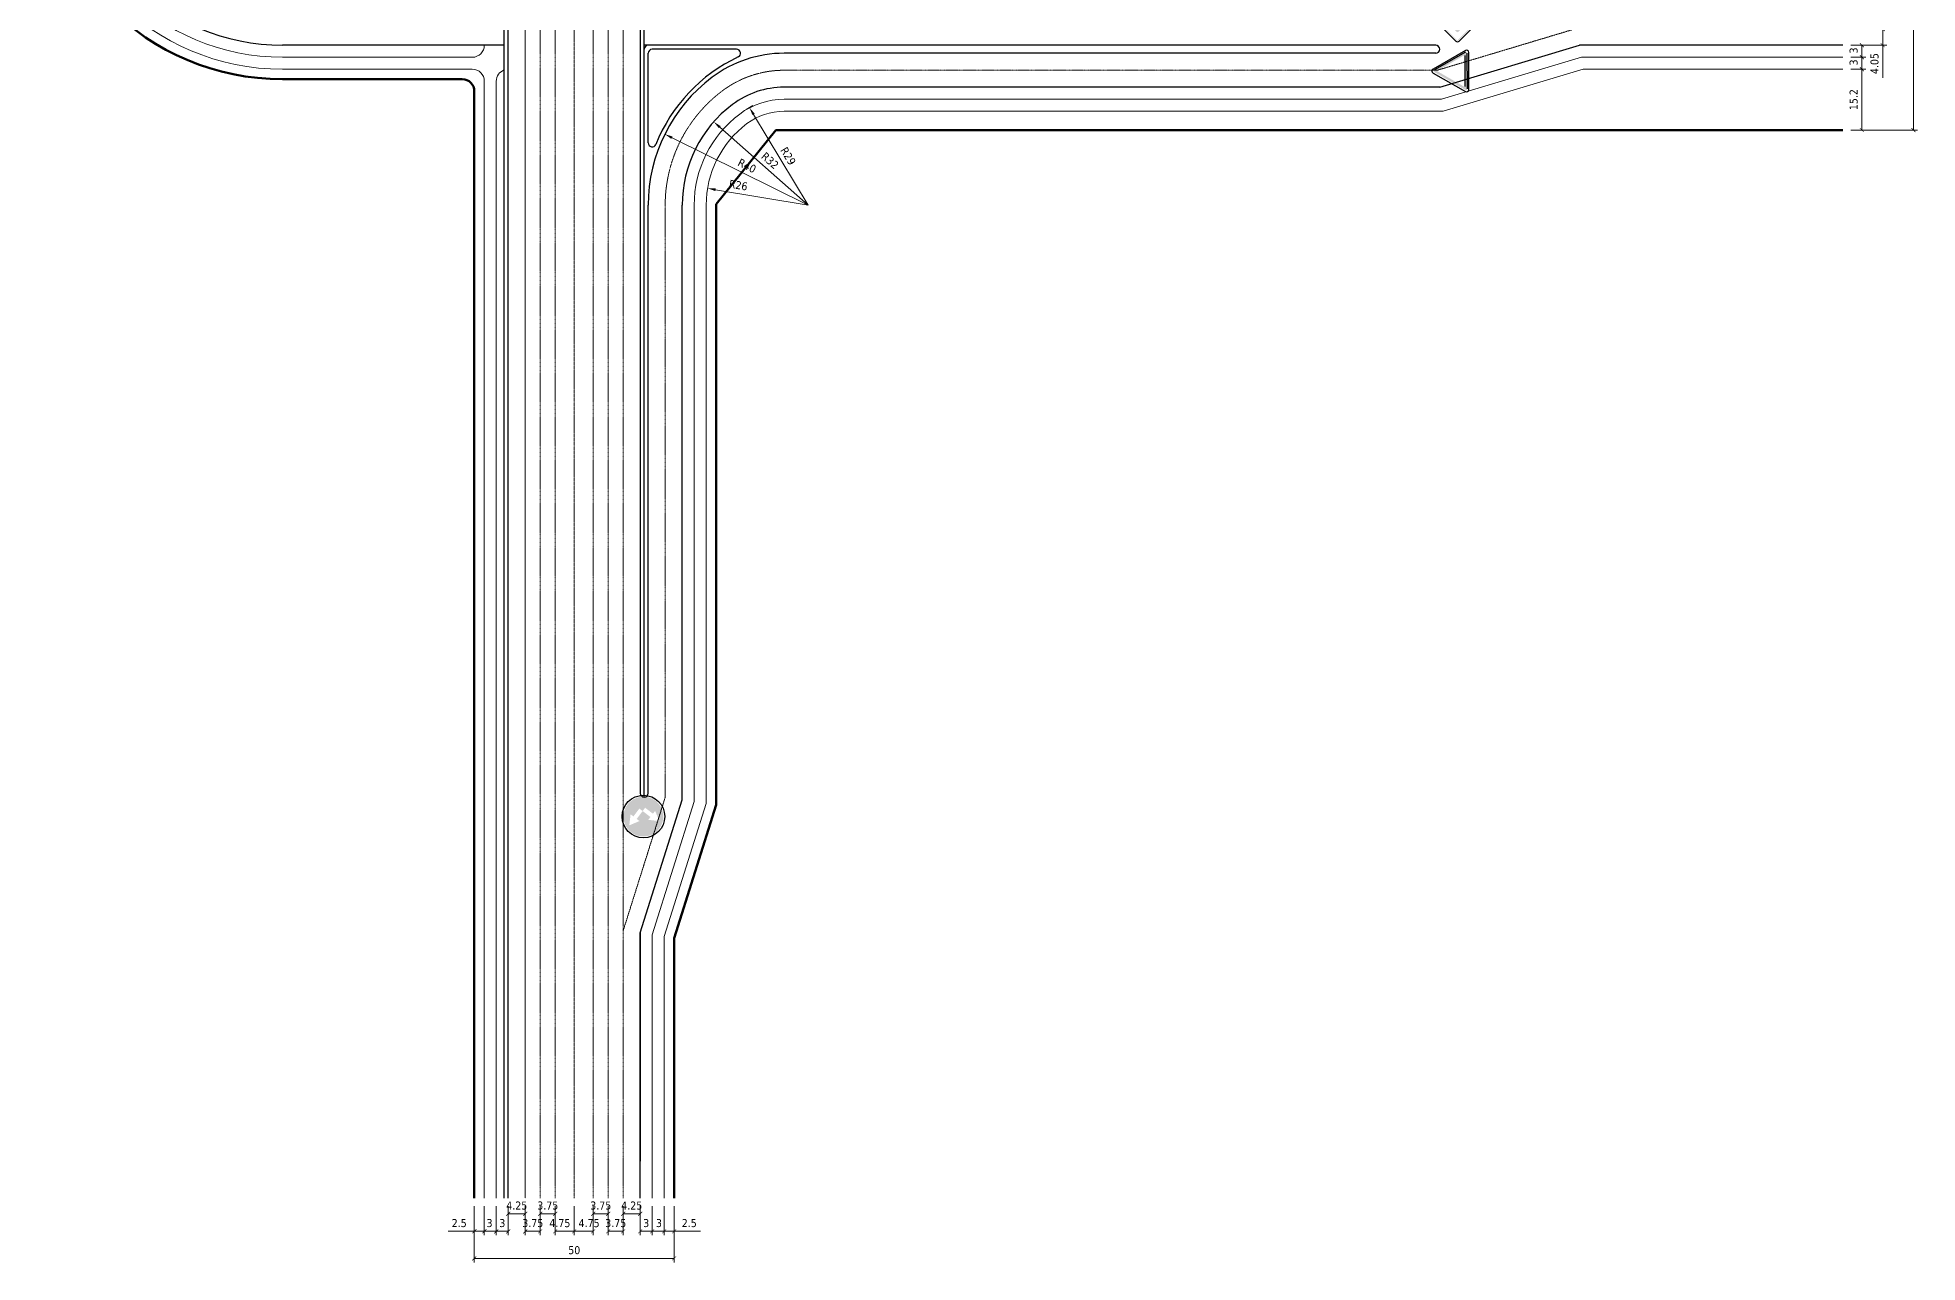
# Model space of a CAD drawing. Header units: millimetres. Extents: x -492806 to 8131902, y -181351 to 2373952.
# Drawn here: x 957928 to 1428188, y 101371 to 407673 of the extents above; entities that cross this region are included whole.
import ezdxf

# ---------------------------------------------------------------- set-up
doc = ezdxf.new("R2010")
doc.units = ezdxf.units.MM
doc.header["$LTSCALE"] = 50
doc.linetypes.add('CENTER2', pattern=[28.575, 19.05, -3.175, 3.175, -3.175])
doc.linetypes.add('DASHED', pattern=[19.05, 12.7, -6.35])
for name, color, linetype, lineweight in [('cherwona', 7, 'Continuous', 50), ('dorogi', 7, 'Continuous', 30), ('osi', 13, 'Continuous', 15), ('smuga', 142, 'Continuous', 15), ('text', 5, 'Continuous', 15), ('trotuar', 212, 'Continuous', 15)]:
    doc.layers.add(name, color=color, linetype=linetype, lineweight=lineweight)
doc.styles.get("Standard").update_dxf_attribs({"font": 'tahoma.ttf'})
doc.dimstyles.new('S-25$0', dxfattribs={"dimscale": 0, "dimtxt": 2, "dimasz": 1, "dimexe": 1, "dimexo": 2, "dimgap": 1, "dimtad": 3, "dimlfac": 0.001, "dimzin": 9, "dimdsep": 46, "dimtxsty": 'Standard', "dimblk": 'ARCHTICK', "dimcen": 2, "dimclrd": 256, "dimclre": 256, "dimclrt": 256, "dimadec": 0, "dimazin": 2, "dimtfac": 1, "dimtmove": 0, "dimatfit": 3, "dimldrblk": 'DOTSMALL', "dimfxl": 1, "dimlwd": -1, "dimlwe": -1, "dimarcsym": 0})
doc.dimstyles.new('S-25$4', dxfattribs={"dimscale": 0, "dimtxt": 2, "dimasz": 2, "dimexe": 1, "dimexo": 2, "dimgap": 1, "dimtad": 3, "dimlfac": 0.001, "dimzin": 9, "dimdsep": 46, "dimtxsty": 'Standard', "dimcen": 2, "dimclrd": 256, "dimclre": 256, "dimclrt": 256, "dimadec": 0, "dimazin": 2, "dimtfac": 1, "dimtmove": 0, "dimatfit": 0, "dimldrblk": 'DOTSMALL', "dimfxl": 1, "dimlwd": -1, "dimlwe": -1, "dimarcsym": 0})

# ---------------------------------------------------------------- blocks, each defined once
blk = doc.blocks.new('_ArchTick')
at = {"color": 0, "linetype": 'ByBlock', "const_width": 0.15}
blk.add_lwpolyline([(-0.5, -0.5), (0.5, 0.5)], dxfattribs=at)
blk = doc.blocks.new('*D357')
at = {"layer": 'Defpoints', "color": 0, "transparency": 16777216}
for p in [(1092178, 117464), (1096928, 117464), (1096928, 109147)]:
    blk.add_point(p, dxfattribs=at)
at = {"layer": 'text', "transparency": 16777216}
for p, q in [((1092178, 115462), (1092178, 108146)), ((1096928, 115462), (1096928, 108146)), ((1092178, 109147), (1096928, 109147))]:
    blk.add_line(p, q, dxfattribs=at)
at = {"layer": 'text', "transparency": 16777216, "xscale": 1001.001001001001, "yscale": 1001.001001001001, "zscale": 1001.001001001001, "rotation": 180}
blk.add_blockref('_ArchTick', (1092178, 109147), dxfattribs=at)
at = {"layer": 'text', "transparency": 16777216, "xscale": 1001.001001001001, "yscale": 1001.001001001001, "zscale": 1001.001001001001}
blk.add_blockref('_ArchTick', (1096928, 109147), dxfattribs=at)
at = {"layer": 'text', "transparency": 16777216, "insert": (1095893, 111170), "char_height": 2002, "attachment_point": 5}
blk.add_mtext('4.75', dxfattribs=at)
blk = doc.blocks.new('_DotSmall')
at = {"color": 0, "linetype": 'ByBlock', "const_width": 0.5}
blk.add_lwpolyline([(-0.0625, 0, 1), (0.0625, 0, 1)], format="xyb", close=True, dxfattribs=at)
blk = doc.blocks.new('*D358')
at = {"layer": 'Defpoints', "color": 0, "transparency": 16777216}
for p in [(1096928, 117464), (1100678, 117464), (1100678, 113534)]:
    blk.add_point(p, dxfattribs=at)
at = {"layer": 'text', "transparency": 16777216}
for p, q in [((1096928, 115462), (1096928, 112533)), ((1096928, 113534), (1100678, 113534)), ((1100678, 115462), (1100678, 112533))]:
    blk.add_line(p, q, dxfattribs=at)
at = {"layer": 'text', "transparency": 16777216, "xscale": 1001.001001001001, "yscale": 1001.001001001001, "zscale": 1001.001001001001, "rotation": 180}
blk.add_blockref('_ArchTick', (1096928, 113534), dxfattribs=at)
at = {"layer": 'text', "transparency": 16777216, "xscale": 1001.001001001001, "yscale": 1001.001001001001, "zscale": 1001.001001001001}
blk.add_blockref('_ArchTick', (1100678, 113534), dxfattribs=at)
at = {"layer": 'text', "transparency": 16777216, "insert": (1098803, 115577), "char_height": 2002, "attachment_point": 5}
blk.add_mtext('3.75', dxfattribs=at)
blk = doc.blocks.new('*D359')
at = {"layer": 'Defpoints', "color": 0, "transparency": 16777216}
for p in [(1100678, 117464), (1104428, 117464), (1104428, 109147)]:
    blk.add_point(p, dxfattribs=at)
at = {"layer": 'text', "transparency": 16777216}
for p, q in [((1100678, 115462), (1100678, 108146)), ((1104428, 115462), (1104428, 108146)), ((1100678, 109147), (1104428, 109147))]:
    blk.add_line(p, q, dxfattribs=at)
at = {"layer": 'text', "transparency": 16777216, "xscale": 1001.001001001001, "yscale": 1001.001001001001, "zscale": 1001.001001001001, "rotation": 180}
blk.add_blockref('_ArchTick', (1100678, 109147), dxfattribs=at)
at = {"layer": 'text', "transparency": 16777216, "xscale": 1001.001001001001, "yscale": 1001.001001001001, "zscale": 1001.001001001001}
blk.add_blockref('_ArchTick', (1104428, 109147), dxfattribs=at)
at = {"layer": 'text', "transparency": 16777216, "insert": (1102553, 111190), "char_height": 2002, "attachment_point": 5}
blk.add_mtext('3.75', dxfattribs=at)
blk = doc.blocks.new('*D360')
at = {"layer": 'Defpoints', "color": 0, "transparency": 16777216}
for p in [(1104428, 117464), (1108678, 117464), (1108678, 113534)]:
    blk.add_point(p, dxfattribs=at)
at = {"layer": 'text', "transparency": 16777216}
for p, q in [((1104428, 115462), (1104428, 112533)), ((1104428, 113534), (1108678, 113534)), ((1108678, 115462), (1108678, 112533))]:
    blk.add_line(p, q, dxfattribs=at)
at = {"layer": 'text', "transparency": 16777216, "xscale": 1001.001001001001, "yscale": 1001.001001001001, "zscale": 1001.001001001001, "rotation": 180}
blk.add_blockref('_ArchTick', (1104428, 113534), dxfattribs=at)
at = {"layer": 'text', "transparency": 16777216, "xscale": 1001.001001001001, "yscale": 1001.001001001001, "zscale": 1001.001001001001}
blk.add_blockref('_ArchTick', (1108678, 113534), dxfattribs=at)
at = {"layer": 'text', "transparency": 16777216, "insert": (1106553, 115577), "char_height": 2002, "attachment_point": 5}
blk.add_mtext('4.25', dxfattribs=at)
blk = doc.blocks.new('*D361')
at = {"layer": 'Defpoints', "color": 0, "transparency": 16777216}
for p in [(1108678, 117464), (1111678, 117464), (1111678, 109147)]:
    blk.add_point(p, dxfattribs=at)
at = {"layer": 'text', "transparency": 16777216}
for p, q in [((1108678, 115462), (1108678, 108146)), ((1111678, 115462), (1111678, 108146)), ((1108678, 109147), (1111678, 109147))]:
    blk.add_line(p, q, dxfattribs=at)
at = {"layer": 'text', "transparency": 16777216, "xscale": 1001.001001001001, "yscale": 1001.001001001001, "zscale": 1001.001001001001, "rotation": 180}
blk.add_blockref('_ArchTick', (1108678, 109147), dxfattribs=at)
at = {"layer": 'text', "transparency": 16777216, "xscale": 1001.001001001001, "yscale": 1001.001001001001, "zscale": 1001.001001001001}
blk.add_blockref('_ArchTick', (1111678, 109147), dxfattribs=at)
at = {"layer": 'text', "transparency": 16777216, "insert": (1110178, 111190), "char_height": 2002, "attachment_point": 5}
blk.add_mtext('3', dxfattribs=at)
blk = doc.blocks.new('*D362')
at = {"layer": 'Defpoints', "color": 0, "transparency": 16777216}
for p in [(1111678, 117464), (1114678, 117464), (1114678, 109147)]:
    blk.add_point(p, dxfattribs=at)
at = {"layer": 'text', "transparency": 16777216}
for p, q in [((1111678, 115462), (1111678, 108146)), ((1114678, 115462), (1114678, 108146)), ((1111678, 109147), (1114678, 109147))]:
    blk.add_line(p, q, dxfattribs=at)
at = {"layer": 'text', "transparency": 16777216, "xscale": 1001.001001001001, "yscale": 1001.001001001001, "zscale": 1001.001001001001, "rotation": 180}
blk.add_blockref('_ArchTick', (1111678, 109147), dxfattribs=at)
at = {"layer": 'text', "transparency": 16777216, "xscale": 1001.001001001001, "yscale": 1001.001001001001, "zscale": 1001.001001001001}
blk.add_blockref('_ArchTick', (1114678, 109147), dxfattribs=at)
at = {"layer": 'text', "transparency": 16777216, "insert": (1113365, 111190), "char_height": 2002, "attachment_point": 5}
blk.add_mtext('3', dxfattribs=at)
blk = doc.blocks.new('*D363')
at = {"layer": 'Defpoints', "color": 0, "transparency": 16777216}
for p in [(1114678, 117464), (1117178, 117464), (1117178, 109147)]:
    blk.add_point(p, dxfattribs=at)
at = {"layer": 'text', "transparency": 16777216}
for p, q in [((1114678, 115462), (1114678, 108146)), ((1117178, 115462), (1117178, 108146)), ((1114678, 109147), (1117178, 109147)), ((1117178, 109147), (1123731, 109147))]:
    blk.add_line(p, q, dxfattribs=at)
at = {"layer": 'text', "transparency": 16777216, "xscale": 1001.001001001001, "yscale": 1001.001001001001, "zscale": 1001.001001001001, "rotation": 180}
blk.add_blockref('_ArchTick', (1114678, 109147), dxfattribs=at)
at = {"layer": 'text', "transparency": 16777216, "xscale": 1001.001001001001, "yscale": 1001.001001001001, "zscale": 1001.001001001001}
blk.add_blockref('_ArchTick', (1117178, 109147), dxfattribs=at)
at = {"layer": 'text', "transparency": 16777216, "insert": (1120955, 111190), "char_height": 2002, "attachment_point": 5}
blk.add_mtext('2.5', dxfattribs=at)
blk = doc.blocks.new('*D369')
at = {"layer": 'Defpoints', "color": 0, "transparency": 16777216}
for p in [(1087428, 117464), (1092178, 117464), (1087428, 109147)]:
    blk.add_point(p, dxfattribs=at)
at = {"layer": 'text', "transparency": 16777216}
for p, q in [((1087428, 115462), (1087428, 108146)), ((1092178, 115462), (1092178, 108146)), ((1092178, 109147), (1087428, 109147))]:
    blk.add_line(p, q, dxfattribs=at)
at = {"layer": 'text', "transparency": 16777216, "xscale": 1001.001001001001, "yscale": 1001.001001001001, "zscale": 1001.001001001001, "rotation": 180}
blk.add_blockref('_ArchTick', (1087428, 109147), dxfattribs=at)
at = {"layer": 'text', "transparency": 16777216, "xscale": 1001.001001001001, "yscale": 1001.001001001001, "zscale": 1001.001001001001}
blk.add_blockref('_ArchTick', (1092178, 109147), dxfattribs=at)
at = {"layer": 'text', "transparency": 16777216, "insert": (1088582, 111170), "char_height": 2002, "attachment_point": 5}
blk.add_mtext('4.75', dxfattribs=at)
blk = doc.blocks.new('*D368')
at = {"layer": 'Defpoints', "color": 0, "transparency": 16777216}
for p in [(1083678, 117464), (1083678, 113534), (1087428, 117464)]:
    blk.add_point(p, dxfattribs=at)
at = {"layer": 'text', "transparency": 16777216}
for p, q in [((1083678, 115462), (1083678, 112533)), ((1087428, 113534), (1083678, 113534)), ((1087428, 115462), (1087428, 112533))]:
    blk.add_line(p, q, dxfattribs=at)
at = {"layer": 'text', "transparency": 16777216, "xscale": 1001.001001001001, "yscale": 1001.001001001001, "zscale": 1001.001001001001, "rotation": 180}
blk.add_blockref('_ArchTick', (1083678, 113534), dxfattribs=at)
at = {"layer": 'text', "transparency": 16777216, "xscale": 1001.001001001001, "yscale": 1001.001001001001, "zscale": 1001.001001001001}
blk.add_blockref('_ArchTick', (1087428, 113534), dxfattribs=at)
at = {"layer": 'text', "transparency": 16777216, "insert": (1085553, 115577), "char_height": 2002, "attachment_point": 5}
blk.add_mtext('3.75', dxfattribs=at)
blk = doc.blocks.new('*D364')
at = {"layer": 'Defpoints', "color": 0, "transparency": 16777216}
for p in [(1079928, 117464), (1083678, 117464), (1079928, 109147)]:
    blk.add_point(p, dxfattribs=at)
at = {"layer": 'text', "transparency": 16777216}
for p, q in [((1079928, 115462), (1079928, 108146)), ((1083678, 115462), (1083678, 108146)), ((1083678, 109147), (1079928, 109147))]:
    blk.add_line(p, q, dxfattribs=at)
at = {"layer": 'text', "transparency": 16777216, "xscale": 1001.001001001001, "yscale": 1001.001001001001, "zscale": 1001.001001001001, "rotation": 180}
blk.add_blockref('_ArchTick', (1079928, 109147), dxfattribs=at)
at = {"layer": 'text', "transparency": 16777216, "xscale": 1001.001001001001, "yscale": 1001.001001001001, "zscale": 1001.001001001001}
blk.add_blockref('_ArchTick', (1083678, 109147), dxfattribs=at)
at = {"layer": 'text', "transparency": 16777216, "insert": (1081803, 111190), "char_height": 2002, "attachment_point": 5}
blk.add_mtext('3.75', dxfattribs=at)
blk = doc.blocks.new('*D365')
at = {"layer": 'Defpoints', "color": 0, "transparency": 16777216}
for p in [(1075678, 117464), (1075678, 113534), (1079928, 117464)]:
    blk.add_point(p, dxfattribs=at)
at = {"layer": 'text', "transparency": 16777216}
for p, q in [((1075678, 115462), (1075678, 112533)), ((1079928, 113534), (1075678, 113534)), ((1079928, 115462), (1079928, 112533))]:
    blk.add_line(p, q, dxfattribs=at)
at = {"layer": 'text', "transparency": 16777216, "xscale": 1001.001001001001, "yscale": 1001.001001001001, "zscale": 1001.001001001001, "rotation": 180}
blk.add_blockref('_ArchTick', (1075678, 113534), dxfattribs=at)
at = {"layer": 'text', "transparency": 16777216, "xscale": 1001.001001001001, "yscale": 1001.001001001001, "zscale": 1001.001001001001}
blk.add_blockref('_ArchTick', (1079928, 113534), dxfattribs=at)
at = {"layer": 'text', "transparency": 16777216, "insert": (1077803, 115577), "char_height": 2002, "attachment_point": 5}
blk.add_mtext('4.25', dxfattribs=at)
blk = doc.blocks.new('*D366')
at = {"layer": 'Defpoints', "color": 0, "transparency": 16777216}
for p in [(1072678, 117464), (1075678, 117464), (1072678, 109147)]:
    blk.add_point(p, dxfattribs=at)
at = {"layer": 'text', "transparency": 16777216}
for p, q in [((1072678, 115462), (1072678, 108146)), ((1075678, 115462), (1075678, 108146)), ((1075678, 109147), (1072678, 109147))]:
    blk.add_line(p, q, dxfattribs=at)
at = {"layer": 'text', "transparency": 16777216, "xscale": 1001.001001001001, "yscale": 1001.001001001001, "zscale": 1001.001001001001, "rotation": 180}
blk.add_blockref('_ArchTick', (1072678, 109147), dxfattribs=at)
at = {"layer": 'text', "transparency": 16777216, "xscale": 1001.001001001001, "yscale": 1001.001001001001, "zscale": 1001.001001001001}
blk.add_blockref('_ArchTick', (1075678, 109147), dxfattribs=at)
at = {"layer": 'text', "transparency": 16777216, "insert": (1074178, 111190), "char_height": 2002, "attachment_point": 5}
blk.add_mtext('3', dxfattribs=at)
blk = doc.blocks.new('*D367')
at = {"layer": 'Defpoints', "color": 0, "transparency": 16777216}
for p in [(1069678, 117464), (1072678, 117464), (1069678, 109147)]:
    blk.add_point(p, dxfattribs=at)
at = {"layer": 'text', "transparency": 16777216}
for p, q in [((1069678, 115462), (1069678, 108146)), ((1072678, 115462), (1072678, 108146)), ((1072678, 109147), (1069678, 109147))]:
    blk.add_line(p, q, dxfattribs=at)
at = {"layer": 'text', "transparency": 16777216, "xscale": 1001.001001001001, "yscale": 1001.001001001001, "zscale": 1001.001001001001, "rotation": 180}
blk.add_blockref('_ArchTick', (1069678, 109147), dxfattribs=at)
at = {"layer": 'text', "transparency": 16777216, "xscale": 1001.001001001001, "yscale": 1001.001001001001, "zscale": 1001.001001001001}
blk.add_blockref('_ArchTick', (1072678, 109147), dxfattribs=at)
at = {"layer": 'text', "transparency": 16777216, "insert": (1070991, 111190), "char_height": 2002, "attachment_point": 5}
blk.add_mtext('3', dxfattribs=at)
blk = doc.blocks.new('*D370')
at = {"layer": 'Defpoints', "color": 0, "transparency": 16777216}
for p in [(1067178, 117464), (1069678, 117464), (1067178, 109147)]:
    blk.add_point(p, dxfattribs=at)
at = {"layer": 'text', "transparency": 16777216}
for p, q in [((1067178, 115462), (1067178, 108146)), ((1069678, 115462), (1069678, 108146)), ((1067178, 109147), (1060625, 109147)), ((1069678, 109147), (1067178, 109147))]:
    blk.add_line(p, q, dxfattribs=at)
at = {"layer": 'text', "transparency": 16777216, "xscale": 1001.001001001001, "yscale": 1001.001001001001, "zscale": 1001.001001001001, "rotation": 180}
blk.add_blockref('_ArchTick', (1067178, 109147), dxfattribs=at)
at = {"layer": 'text', "transparency": 16777216, "xscale": 1001.001001001001, "yscale": 1001.001001001001, "zscale": 1001.001001001001}
blk.add_blockref('_ArchTick', (1069678, 109147), dxfattribs=at)
at = {"layer": 'text', "transparency": 16777216, "insert": (1063401, 111190), "char_height": 2002, "attachment_point": 5}
blk.add_mtext('2.5', dxfattribs=at)
blk = doc.blocks.new('*D371')
at = {"layer": 'Defpoints', "color": 0, "transparency": 16777216}
for p in [(1067178, 117464), (1117178, 117464), (1117178, 102372)]:
    blk.add_point(p, dxfattribs=at)
at = {"layer": 'text', "transparency": 16777216}
for p, q in [((1067178, 115462), (1067178, 101371)), ((1117178, 115462), (1117178, 101371)), ((1067178, 102372), (1117178, 102372))]:
    blk.add_line(p, q, dxfattribs=at)
at = {"layer": 'text', "transparency": 16777216, "xscale": 1001.001001001001, "yscale": 1001.001001001001, "zscale": 1001.001001001001, "rotation": 180}
blk.add_blockref('_ArchTick', (1067178, 102372), dxfattribs=at)
at = {"layer": 'text', "transparency": 16777216, "xscale": 1001.001001001001, "yscale": 1001.001001001001, "zscale": 1001.001001001001}
blk.add_blockref('_ArchTick', (1117178, 102372), dxfattribs=at)
at = {"layer": 'text', "transparency": 16777216, "insert": (1092178, 104415), "char_height": 2002, "attachment_point": 5}
blk.add_mtext('50', dxfattribs=at)
blk = doc.blocks.new('*D389')
at = {"layer": 'Defpoints', "color": 0, "transparency": 16777216}
for p in [(1409559, 409807), (1419512, 409807), (1409559, 405757)]:
    blk.add_point(p, dxfattribs=at)
at = {"layer": 'text', "transparency": 16777216}
for p, q in [((1411561, 409807), (1420513, 409807)), ((1419512, 409807), (1419512, 405757)), ((1411561, 405757), (1420513, 405757)), ((1419512, 405757), (1419512, 397608))]:
    blk.add_line(p, q, dxfattribs=at)
at = {"layer": 'text', "transparency": 16777216, "xscale": 1001.001001001001, "yscale": 1001.001001001001, "zscale": 1001.001001001001}
for p, rotation in [((1419512, 409807), 90), ((1419512, 405757), 270)]:
    blk.add_blockref('_ArchTick', p, dxfattribs=dict(at, rotation=rotation))
at = {"layer": 'text', "transparency": 16777216, "insert": (1417469, 401182), "char_height": 2002, "attachment_point": 5, "rotation": 90}
blk.add_mtext('4.05', dxfattribs=at)
blk = doc.blocks.new('*D390')
at = {"layer": 'Defpoints', "color": 0, "transparency": 16777216}
for p in [(1409559, 405757), (1414293, 405757), (1409559, 402757)]:
    blk.add_point(p, dxfattribs=at)
at = {"layer": 'text', "transparency": 16777216}
for p, q in [((1411561, 405757), (1415294, 405757)), ((1414293, 402757), (1414293, 405757)), ((1411561, 402757), (1415294, 402757))]:
    blk.add_line(p, q, dxfattribs=at)
at = {"layer": 'text', "transparency": 16777216, "xscale": 1001.001001001001, "yscale": 1001.001001001001, "zscale": 1001.001001001001}
for p, rotation in [((1414293, 405757), 90), ((1414293, 402757), 270)]:
    blk.add_blockref('_ArchTick', p, dxfattribs=dict(at, rotation=rotation))
at = {"layer": 'text', "transparency": 16777216, "insert": (1412249, 404459), "char_height": 2002, "attachment_point": 5, "rotation": 90}
blk.add_mtext('3', dxfattribs=at)
blk = doc.blocks.new('*D391')
at = {"layer": 'Defpoints', "color": 0, "transparency": 16777216}
for p in [(1409559, 402757), (1409559, 399757), (1414293, 402757)]:
    blk.add_point(p, dxfattribs=at)
at = {"layer": 'text', "transparency": 16777216}
for p, q in [((1411561, 402757), (1415294, 402757)), ((1411561, 399757), (1415294, 399757)), ((1414293, 399757), (1414293, 402757))]:
    blk.add_line(p, q, dxfattribs=at)
at = {"layer": 'text', "transparency": 16777216, "xscale": 1001.001001001001, "yscale": 1001.001001001001, "zscale": 1001.001001001001}
for p, rotation in [((1414293, 402757), 90), ((1414293, 399757), 270)]:
    blk.add_blockref('_ArchTick', p, dxfattribs=dict(at, rotation=rotation))
at = {"layer": 'text', "transparency": 16777216, "insert": (1412249, 401459), "char_height": 2002, "attachment_point": 5, "rotation": 90}
blk.add_mtext('3', dxfattribs=at)
blk = doc.blocks.new('*D392')
at = {"layer": 'Defpoints', "color": 0, "transparency": 16777216}
for p in [(1409559, 399757), (1409559, 384557), (1414293, 384557)]:
    blk.add_point(p, dxfattribs=at)
at = {"layer": 'text', "transparency": 16777216}
for p, q in [((1411561, 399757), (1415294, 399757)), ((1414293, 399757), (1414293, 384557)), ((1411561, 384557), (1415294, 384557))]:
    blk.add_line(p, q, dxfattribs=at)
at = {"layer": 'text', "transparency": 16777216, "xscale": 1001.001001001001, "yscale": 1001.001001001001, "zscale": 1001.001001001001}
for p, rotation in [((1414293, 399757), 90), ((1414293, 384557), 270)]:
    blk.add_blockref('_ArchTick', p, dxfattribs=dict(at, rotation=rotation))
at = {"layer": 'text', "transparency": 16777216, "insert": (1412249, 392157), "char_height": 2002, "attachment_point": 5, "rotation": 90}
blk.add_mtext('15.2', dxfattribs=at)
blk = doc.blocks.new('*D397')
at = {"layer": 'Defpoints', "color": 0, "transparency": 16777216}
for p in [(1409559, 444557), (1427187, 444557), (1409559, 384557)]:
    blk.add_point(p, dxfattribs=at)
at = {"layer": 'text', "transparency": 16777216}
for p, q in [((1411561, 444557), (1428188, 444557)), ((1427187, 384557), (1427187, 444557)), ((1411561, 384557), (1428188, 384557))]:
    blk.add_line(p, q, dxfattribs=at)
at = {"layer": 'text', "transparency": 16777216, "xscale": 1001.001001001001, "yscale": 1001.001001001001, "zscale": 1001.001001001001}
for p, rotation in [((1427187, 444557), 90), ((1427187, 384557), 270)]:
    blk.add_blockref('_ArchTick', p, dxfattribs=dict(at, rotation=rotation))
at = {"layer": 'text', "transparency": 16777216, "insert": (1425144, 414557), "char_height": 2002, "attachment_point": 5, "rotation": 90}
blk.add_mtext('60', dxfattribs=at)
blk = doc.blocks.new('*D413')
at = {"layer": 'Defpoints', "color": 0, "transparency": 16777216}
for p in [(1114840, 383522), (1150678, 365757)]:
    blk.add_point(p, dxfattribs=at)
at = {"layer": 'text', "transparency": 16777216}
blk.add_line((1150678, 365757), (1116633, 382633), dxfattribs=at)
blk.add_solid([(1116782, 382932), (1116485, 382334), (1114840, 383522)], dxfattribs=at)
at = {"layer": 'text', "transparency": 16777216, "insert": (1135397, 375612), "char_height": 2002, "attachment_point": 5, "rotation": 333.63195}
blk.add_mtext('R40', dxfattribs=at)
blk = doc.blocks.new('*D414')
at = {"layer": 'Defpoints', "color": 0, "transparency": 16777216}
for p in [(1127076, 386618), (1150678, 365757)]:
    blk.add_point(p, dxfattribs=at)
at = {"layer": 'text', "transparency": 16777216}
blk.add_line((1150678, 365757), (1128576, 385292), dxfattribs=at)
blk.add_solid([(1128797, 385542), (1128355, 385042), (1127076, 386618)], dxfattribs=at)
at = {"layer": 'text', "transparency": 16777216, "insert": (1141159, 376898), "char_height": 2002, "attachment_point": 5, "rotation": 318.52831}
blk.add_mtext('R32', dxfattribs=at)
blk = doc.blocks.new('*D415')
at = {"layer": 'Defpoints', "color": 0, "transparency": 16777216}
for p in [(1136002, 390187), (1150678, 365757)]:
    blk.add_point(p, dxfattribs=at)
at = {"layer": 'text', "transparency": 16777216}
blk.add_line((1150678, 365757), (1137033, 388471), dxfattribs=at)
blk.add_arc((1150678, 365757), 28500, 118.98215, 122.84512, dxfattribs=at)
blk.add_solid([(1137319, 388643), (1136747, 388299), (1136002, 390187)], dxfattribs=at)
at = {"layer": 'text', "transparency": 16777216, "insert": (1145683, 378038), "char_height": 2002, "attachment_point": 5, "rotation": 300.99454}
blk.add_mtext('R29', dxfattribs=at)
blk = doc.blocks.new('*D416')
at = {"layer": 'Defpoints', "color": 0, "transparency": 16777216}
for p in [(1125529, 369974), (1150678, 365757)]:
    blk.add_point(p, dxfattribs=at)
at = {"layer": 'text', "transparency": 16777216}
blk.add_line((1150678, 365757), (1127504, 369643), dxfattribs=at)
blk.add_solid([(1127559, 369972), (1127448, 369314), (1125529, 369974)], dxfattribs=at)
at = {"layer": 'text', "transparency": 16777216, "insert": (1133216, 370757), "char_height": 2002, "attachment_point": 5, "rotation": 350.48043}
blk.add_mtext('R26', dxfattribs=at)
blk = doc.blocks.new('4-2-3')
h = blk.add_hatch(color=5)
h.paths.add_polyline_path([(3.55, 3.27), (3.45, 3.27, 0.409993), (0.23, 0, 1), (6.77, 0, 0.409993)])
h.paths.add_polyline_path([(1.47, 0.66), (1.88, 0.25), (3.02, 1.39), (3.5, 0.91), (3.98, 1.39), (5.12, 0.25), (5.53, 0.66), (6, -1.11), (4.23, -0.64), (4.64, -0.23), (3.5, 0.91), (2.36, -0.23), (2.77, -0.64), (1.01, -1.11)], flags=16)
at = {"color": 5}
blk.add_circle((3.5, 0), 3.5, dxfattribs=at)
blk = doc.blocks.new('2-4')
h = blk.add_hatch(color=1)
edge = h.paths.add_edge_path(flags=16)
edge.add_line((-3.24, 6.63), (-0.09, 1.18))
edge.add_arc((0, 1.23), 0.1, 210, 330)
edge.add_line((0.09, 1.18), (3.24, 6.63))
edge.add_arc((3.15, 6.68), 0.1, 330, 450)
edge.add_line((3.15, 6.78), (-3.15, 6.78))
edge.add_arc((-3.15, 6.68), 0.1, 450, 570)
edge = h.paths.add_edge_path()
edge.add_arc((0, 0.64), 0.25, 210, 330)
edge.add_line((0.22, 0.51), (3.88, 6.85))
edge.add_arc((3.66, 6.98), 0.25, 330, 450)
edge.add_line((3.66, 7.23), (-3.66, 7.23))
edge.add_arc((-3.66, 6.98), 0.25, 450, 570)
edge.add_line((-3.88, 6.85), (-0.22, 0.51))
at = {"color": 1}
for p, q in [((-4.21, 6.84), (-0.4, 0.23)), ((-3.88, 6.85), (-0.22, 0.51)), ((3.81, 7.53), (-3.81, 7.53)), ((-3.24, 6.63), (-0.09, 1.18)), ((0.22, 0.51), (3.88, 6.85)), ((0.4, 0.23), (4.21, 6.84))]:
    blk.add_line(p, q, dxfattribs=at)
for centre, start, end in [((-3.81, 7.07), 90, 210), ((3.81, 7.07), 330, 90), ((0, 0.46), 210, 330)]:
    blk.add_arc(centre, 0.461, start, end, dxfattribs=at)
blk = doc.blocks.new('sdfahgas')
h = blk.add_hatch(color=7)
edge = h.paths.add_edge_path(flags=16)
edge.add_line((6.61, 6.61), (0.16, 13.06))
edge.add_arc((0, 12.9), 0.223, 45, 135)
edge.add_line((-0.16, 13.06), (-6.61, 6.61))
edge.add_arc((-6.45, 6.45), 0.223, 135, 225)
edge.add_line((-6.61, 6.29), (-0.16, -0.16))
edge.add_arc((0, 0), 0.223, 225, 315)
edge.add_line((0.16, -0.16), (6.61, 6.29))
edge.add_arc((6.45, 6.45), 0.223, -45, 45)
edge = h.paths.add_edge_path()
edge.add_line((-0.28, 13.18), (-6.73, 6.73))
edge.add_arc((-6.45, 6.45), 0.393, 135, 225)
edge.add_line((-6.73, 6.17), (-0.28, -0.28))
edge.add_arc((0, 0), 0.393, 225, 315)
edge.add_line((0.28, -0.28), (6.73, 6.17))
edge.add_arc((6.45, 6.45), 0.393, -45, 45)
edge.add_line((6.73, 6.73), (0.28, 13.18))
edge.add_arc((0, 12.9), 0.393, 45, 135)
h = blk.add_hatch(color=7)
edge = h.paths.add_edge_path(flags=16)
edge.add_line((-0.15, 10.54), (-4.09, 6.6))
edge.add_arc((-3.94, 6.45), 0.217, 135, 225)
edge.add_line((-4.09, 6.3), (-0.15, 2.36))
edge.add_arc((0, 2.51), 0.217, 225, 315)
edge.add_line((0.15, 2.36), (4.09, 6.3))
edge.add_arc((3.94, 6.45), 0.217, -45, 45)
edge.add_line((4.09, 6.6), (0.15, 10.54))
edge.add_arc((0, 10.39), 0.217, 45, 135)
edge = h.paths.add_edge_path()
edge.add_arc((-3.94, 6.45), 0.375, 135, 225)
edge.add_line((-4.2, 6.19), (-0.27, 2.25))
edge.add_arc((0, 2.51), 0.375, 225, 315)
edge.add_line((0.27, 2.25), (4.2, 6.19))
edge.add_arc((3.94, 6.45), 0.375, -45, 45)
edge.add_line((4.2, 6.72), (0.27, 10.65))
edge.add_arc((0, 10.39), 0.375, 45, 135)
edge.add_line((-0.26, 10.65), (-4.2, 6.72))
blk.add_hatch(color=2).paths.add_polyline_path([(-4.11, 6.68), (-0.19, 10.6), (-0.04, 10.64), (0.11, 10.6), (0.19, 10.52), (4.07, 6.63), (4.14, 6.49), (4.12, 6.35), (4.05, 6.25), (0.13, 2.33), (0.04, 2.27), (-0.09, 2.27), (-0.2, 2.36), (-4.15, 6.31), (-4.19, 6.43), (-4.17, 6.57)])
at = {"color": 7}
for p, q in [((-0.48, 13.38), (-6.93, 6.93)), ((6.93, 6.93), (0.48, 13.38)), ((-6.93, 5.97), (-0.48, -0.48)), ((0.48, -0.48), (6.93, 5.97))]:
    blk.add_line(p, q, dxfattribs=at)
for centre, start, end in [((0, 12.9), 45, 135), ((-6.45, 6.45), 135, 225), ((6.45, 6.45), 315, 45), ((0, 0), 225, 315)]:
    blk.add_arc(centre, 0.675, start, end, dxfattribs=at)

msp = doc.modelspace()

# ---------------------------------------------------------------- linework, layer by layer
at = {"layer": 'cherwona', "color": 1}
for p, q in [((1064178.034, 397256.687), (1019228.03, 397256.687)), ((1067178.034, 117463.546), (1067178.034, 394256.687)), ((1127678.034, 366053.705), (1142581.971, 384556.687)), ((1409558.647, 384556.687), (1142581.971, 384556.687)), ((1127678.034, 215776.428), (1127678.034, 366053.705)), ((1117178.034, 182463.546), (1127678.034, 215776.428)), ((1117178.034, 117463.546), (1117178.034, 182463.546))]:
    msp.add_line(p, q, dxfattribs=at)
for centre, radius, start, end in [((1019228.034, 458556.687), 61300, 180, 270), ((1064178.034, 394256.687), 3000, 0, 90)]:
    msp.add_arc(centre, radius, start, end, dxfattribs=at)
at = {"layer": 'dorogi'}
for p, q in [((1108678.034, 610388.16), (1108678.034, 218725.214)), ((1074678.034, 117463.546), (1074678.034, 556923.391)), ((1075678.034, 117463.546), (1075678.034, 548556.79)), ((1109678.034, 217725.214), (1109678.034, 419306.687)), ((1074678.034, 405756.687), (1019228.03, 405756.687)), ((1138028.923, 405756.687), (1109678.034, 405756.687)), ((1307678.034, 405756.687), (1109678.034, 405756.687)), ((1132789.49, 404756.687), (1111678.034, 404756.687)), ((1308678.034, 395256.687), (1343678.034, 405756.687)), ((1409558.647, 405756.687), (1343678.034, 405756.687)), ((1110678.034, 381345.144), (1110678.034, 403756.687)), ((1307678.034, 403756.687), (1144678.034, 403756.687)), ((1308678.034, 395256.687), (1144678.034, 395256.687)), ((1110678.034, 218725.214), (1110678.034, 365756.687)), ((1119178.034, 217084.286), (1119178.034, 365756.687)), ((1110678.034, 218725.214), (1110678.034, 336478.838)), ((1108678.034, 183771.404), (1119178.034, 217084.286)), ((1108678.034, 117463.546), (1108678.034, 183771.404)), ((1108678.034, 183771.404), (1108678.034, 126707.964))]:
    msp.add_line(p, q, dxfattribs=at)
for centre, radius, start, end in [((1019228.034, 458556.687), 52800, 180, 270), ((1110678.034, 404756.687), 1000, 90, 180), ((1111678.034, 403756.687), 1000, 90, 180), ((1132789.49, 403756.687), 1000, 295.2087653, 90), ((1307678.034, 404756.687), 1000, 270, 90), ((1150678.034, 365756.687), 41000, 115.2087653, 158.2132107), ((1144678.034, 373756.687), 30000, 90, 126.86989765), ((1150678.034, 365756.687), 40000, 126.86989765, 180), ((1144678.034, 373756.687), 21500, 90, 126.86989765), ((1150678.034, 365756.687), 31500, 126.86989765, 180), ((1111678.034, 381345.144), 1000, 180, 338.2132107), ((1109678.034, 218725.214), 1000, 180, 0)]:
    msp.add_arc(centre, radius, start, end, dxfattribs=at)
at = {"layer": 'osi', "linetype": 'CENTER2', "ltscale": 0.02}
msp.add_line((1092178.034, 117463.546), (1092178.034, 702405.41), dxfattribs=at)
at = {"layer": 'smuga', "linetype": 'DASHED', "ltscale": 0.01}
for p, q in [((1083678.034, 117463.546), (1083678.034, 702405.41)), ((1087428.034, 117463.546), (1087428.034, 702405.41)), ((1096928.034, 117463.546), (1096928.034, 702405.41)), ((1100678.034, 117463.546), (1100678.034, 702405.41)), ((1104428.034, 117463.546), (1104428.034, 702405.41)), ((1308054.266, 399506.687), (1342456.805, 409827.449)), ((1308054.266, 399506.687), (1144678.034, 399506.687)), ((1114928.034, 217661.282), (1114928.034, 365756.687)), ((1104428.034, 184348.401), (1114928.034, 217661.282))]:
    msp.add_line(p, q, dxfattribs=at)
at = {"layer": 'smuga', "linetype": 'DASHED', "ltscale": 0.007}
msp.add_line((1079928.034, 117463.546), (1079928.034, 548556.687), dxfattribs=at)
for centre, radius, start, end in [((1144678.034, 373756.687), 25750, 90, 126.86989765), ((1150678.034, 365756.687), 35750, 126.86989765, 180)]:
    msp.add_arc(centre, radius, start, end, dxfattribs=at)
at = {"layer": 'trotuar'}
for p, q in [((1066678.034, 402756.687), (1019228.03, 402756.687)), ((1066678.034, 399756.687), (1019228.03, 399756.687)), ((1309118.34, 392256.687), (1344118.34, 402756.687)), ((1309558.647, 389256.687), (1344558.647, 399756.687)), ((1409558.647, 402756.687), (1344118.34, 402756.687)), ((1409558.647, 399756.687), (1344558.647, 399756.687)), ((1069678.034, 117463.546), (1069678.034, 396756.687)), ((1072678.034, 117463.546), (1072678.034, 396756.687)), ((1309118.34, 392256.687), (1144678.034, 392256.687)), ((1309558.647, 389256.687), (1144678.034, 389256.687)), ((1122178.034, 216622.689), (1122178.034, 365756.687)), ((1125178.034, 216161.092), (1125178.034, 365756.687)), ((1111678.034, 183309.807), (1122178.034, 216622.689)), ((1114678.034, 182848.21), (1125178.034, 216161.092)), ((1111678.034, 117463.546), (1111678.034, 183309.807)), ((1114678.034, 117463.546), (1114678.034, 182848.21))]:
    msp.add_line(p, q, dxfattribs=at)
for centre, radius, start, end in [((1019228.034, 458556.687), 58800, 180, 270), ((1019228.034, 458556.687), 55800, 180, 270), ((1066678.034, 405756.687), 3000, 270, 0), ((1066678.034, 396756.687), 3000, 0, 90), ((1075678.034, 396756.687), 3000, 109.47122063, 180), ((1144678.034, 373756.687), 18500, 90, 126.86989765), ((1150678.034, 365756.687), 28500, 126.86989765, 180), ((1150678.034, 365756.687), 25500, 126.86989765, 180), ((1144678.034, 373756.687), 15500, 90, 126.86989765)]:
    msp.add_arc(centre, radius, start, end, dxfattribs=at)

# ---------------------------------------------------------------- block references
at = {"color": 0, "xscale": 840.0000000000003, "yscale": 840.0000000000003, "zscale": 840.0000000000003, "rotation": 270}
msp.add_blockref('sdfahgas', (1307716.277, 412636.049), dxfattribs=at)
at = {"color": 0, "linetype": 'Continuous'}
for name, p, xscale, yscale, zscale, rotation in [('2-4', (1315672.236, 404463.687), 1222.451999998378, 1222.451999998378, 1222.451999998378, 150.033053034436), ('4-2-3', (1104192.274, 212129.063), 1524.095999999623, 1524.095999999623, 1524.095999999623, 7.940071738154525)]:
    msp.add_blockref(name, p, dxfattribs=dict(at, xscale=xscale, yscale=yscale, zscale=zscale, rotation=rotation))

# ---------------------------------------------------------------- dimensions: what is measured, and where the dimension line sits
at = {"layer": 'text'}
dim = msp.add_linear_dim(base=(1427186.929, 444556.687), p1=(1409558.647, 384556.687), p2=(1409558.647, 444556.687), angle=90, dimstyle='S-25$0', override={"dimscale": 1001.001001, "dimtxt": 2}, dxfattribs=at)
dim.commit()
dim.dimension.update_dxf_attribs({"geometry": '*D397', "text_midpoint": (1425143.919, 414556.687)})
for base, p1, p2, angle, picture, middle in [((1419511.889, 409806.687), (1409558.647, 405756.687), (1409558.647, 409806.687), 90, '*D389', (1419511.889, 401181.931)), ((1075678.034, 113533.787), (1079928.034, 117463.546), (1075678.034, 117463.546), 180, '*D365', (1077803.034, 113533.787)), ((1079928.034, 109146.66), (1083678.034, 117463.546), (1079928.034, 117463.546), 180, '*D364', (1081803.034, 109146.66)), ((1083678.034, 113533.787), (1087428.034, 117463.546), (1083678.034, 117463.546), 180, '*D368', (1085553.034, 113533.787)), ((1087428.034, 109146.66), (1092178.034, 117463.546), (1087428.034, 117463.546), 180, '*D369', (1088581.717, 109146.66))]:
    dim = msp.add_linear_dim(base=base, p1=p1, p2=p2, angle=angle, dimstyle='S-25$0', override={"dimscale": 1001.001001, "dimtxt": 2}, dxfattribs=at)
    dim.commit()
    dim.dimension.update_dxf_attribs({"geometry": picture, "text_midpoint": middle, "dimtype": 160})
for base, p1, p2, angle, text, picture, middle in [((1414292.619, 405756.687), (1409558.647, 402756.687), (1409558.647, 405756.687), 90, '3', '*D390', (1414292.619, 404459.182)), ((1414292.619, 402756.687), (1409558.647, 399756.687), (1409558.647, 402756.687), 90, '3', '*D391', (1414292.619, 401459.182)), ((1067178.034, 109146.66), (1069678.034, 117463.546), (1067178.034, 117463.546), 180, '2.5', '*D370', (1063401.255, 109146.66)), ((1069678.034, 109146.66), (1072678.034, 117463.546), (1069678.034, 117463.546), 180, '3', '*D367', (1070990.573, 109146.66)), ((1072678.034, 109146.66), (1075678.034, 117463.546), (1072678.034, 117463.546), 180, '3', '*D366', (1074178.034, 109146.66))]:
    dim = msp.add_linear_dim(base=base, p1=p1, p2=p2, angle=angle, text=text, dimstyle='S-25$0', override={"dimscale": 1001.001001, "dimtxt": 2}, dxfattribs=at)
    dim.commit()
    dim.dimension.update_dxf_attribs({"geometry": picture, "text_midpoint": middle, "dimtype": 160})
dim = msp.add_linear_dim(base=(1414292.619, 384556.687), p1=(1409558.647, 399756.687), p2=(1409558.647, 384556.687), angle=90, text='15.2', dimstyle='S-25$0', override={"dimscale": 1001.001001, "dimtxt": 2}, dxfattribs=at)
dim.commit()
dim.dimension.update_dxf_attribs({"geometry": '*D392', "text_midpoint": (1412248.937, 392156.687)})
for mpoint, text, picture, middle in [((1136001.777, 390187.354), 'R29', '*D415', (1143932.336, 376985.838)), ((1127075.619, 386617.56), 'R32', '*D414', (1139805.359, 375366.445)), ((1114839.651, 383522.111), 'R40', '*D413', (1134489.751, 373781.371)), ((1125529.19, 369973.991), 'R26', '*D416', (1132877.936, 368741.652))]:
    dim = msp.add_radius_dim(center=(1150678.034, 365756.687), mpoint=mpoint, text=text, dimstyle='S-25$4', override={"dimscale": 1001.001001}, dxfattribs=at)
    dim.commit()
    dim.dimension.update_dxf_attribs({"geometry": picture, "text_midpoint": middle, "dimtype": 164})
dim = msp.add_linear_dim(base=(1117178.034, 102372.278), p1=(1067178.034, 117463.546), p2=(1117178.034, 117463.546), text='50', dimstyle='S-25$0', override={"dimscale": 1001.001001, "dimtxt": 2}, dxfattribs=at)
dim.commit()
dim.dimension.update_dxf_attribs({"geometry": '*D371', "text_midpoint": (1092178.034, 104415.288)})
for base, p1, p2, picture, middle in [((1096928.034, 109146.66), (1092178.034, 117463.546), (1096928.034, 117463.546), '*D357', (1095892.762, 109146.66)), ((1100678.034, 113533.787), (1096928.034, 117463.546), (1100678.034, 117463.546), '*D358', (1098803.034, 113533.787)), ((1104428.034, 109146.66), (1100678.034, 117463.546), (1104428.034, 117463.546), '*D359', (1102553.034, 109146.66)), ((1108678.034, 113533.787), (1104428.034, 117463.546), (1108678.034, 117463.546), '*D360', (1106553.034, 113533.787))]:
    dim = msp.add_linear_dim(base=base, p1=p1, p2=p2, dimstyle='S-25$0', override={"dimscale": 1001.001001, "dimtxt": 2}, dxfattribs=at)
    dim.commit()
    dim.dimension.update_dxf_attribs({"geometry": picture, "text_midpoint": middle, "dimtype": 160})
for base, p1, p2, text, picture, middle in [((1111678.034, 109146.66), (1108678.034, 117463.546), (1111678.034, 117463.546), '3', '*D361', (1110178.034, 109146.66)), ((1114678.034, 109146.66), (1111678.034, 117463.546), (1114678.034, 117463.546), '3', '*D362', (1113365.494, 109146.66)), ((1117178.034, 109146.66), (1114678.034, 117463.546), (1117178.034, 117463.546), '2.5', '*D363', (1120954.813, 109146.66))]:
    dim = msp.add_linear_dim(base=base, p1=p1, p2=p2, text=text, dimstyle='S-25$0', override={"dimscale": 1001.001001, "dimtxt": 2}, dxfattribs=at)
    dim.commit()
    dim.dimension.update_dxf_attribs({"geometry": picture, "text_midpoint": middle, "dimtype": 160})

doc.saveas('drawing.dxf')
